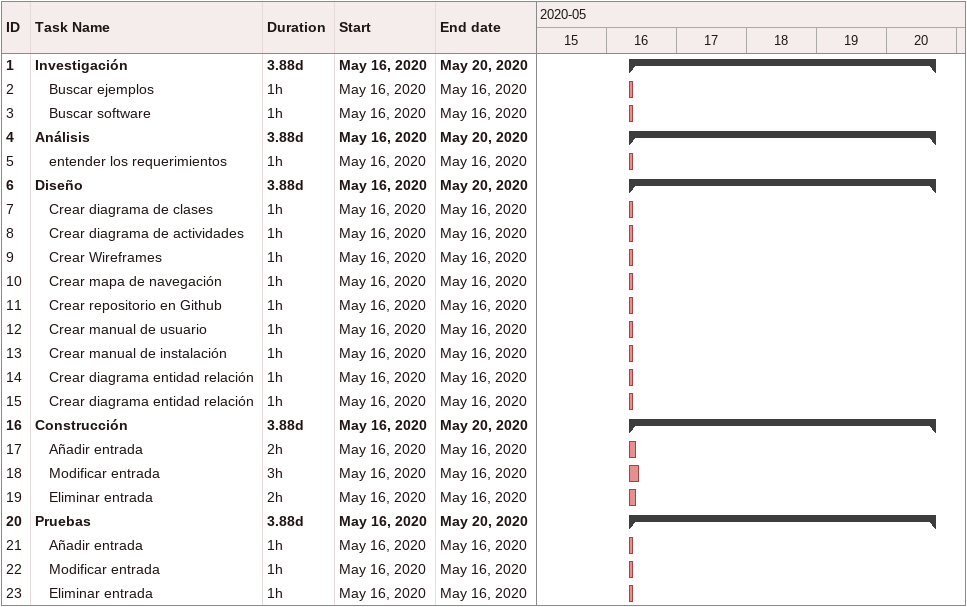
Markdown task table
| ID | Level | Task | Duration | Start | Finish |
|---|---|---|---|---|---|
| 1 | 1 | **Investigación** | 3.88d | 2020-05-16 | 2020-05-20 |
| 2 | 2 | Buscar ejemplos | 1h | 2020-05-16 | 2020-05-16 |
| 3 | 2 | Buscar software | 1h | 2020-05-16 | 2020-05-16 |
| 4 | 1 | **Análisis** | 3.88d | 2020-05-16 | 2020-05-20 |
| 5 | 2 | entender los requerimientos | 1h | 2020-05-16 | 2020-05-16 |
| 6 | 1 | **Diseño** | 3.88d | 2020-05-16 | 2020-05-20 |
| 7 | 2 | Crear diagrama de clases | 1h | 2020-05-16 | 2020-05-16 |
| 8 | 2 | Crear diagrama de actividades | 1h | 2020-05-16 | 2020-05-16 |
| 9 | 2 | Crear Wireframes | 1h | 2020-05-16 | 2020-05-16 |
| 10 | 2 | Crear mapa de navegación | 1h | 2020-05-16 | 2020-05-16 |
| 11 | 2 | Crear repositorio en Github | 1h | 2020-05-16 | 2020-05-16 |
| 12 | 2 | Crear manual de usuario | 1h | 2020-05-16 | 2020-05-16 |
| 13 | 2 | Crear manual de instalación | 1h | 2020-05-16 | 2020-05-16 |
| 14 | 2 | Crear diagrama entidad relación | 1h | 2020-05-16 | 2020-05-16 |
| 15 | 2 | Crear diagrama entidad relación | 1h | 2020-05-16 | 2020-05-16 |
| 16 | 1 | **Construcción** | 3.88d | 2020-05-16 | 2020-05-20 |
| 17 | 2 | Añadir entrada | 2h | 2020-05-16 | 2020-05-16 |
| 18 | 2 | Modificar entrada | 3h | 2020-05-16 | 2020-05-16 |
| 19 | 2 | Eliminar entrada | 2h | 2020-05-16 | 2020-05-16 |
| 20 | 1 | **Pruebas** | 3.88d | 2020-05-16 | 2020-05-20 |
| 21 | 2 | Añadir entrada | 1h | 2020-05-16 | 2020-05-16 |
| 22 | 2 | Modificar entrada | 1h | 2020-05-16 | 2020-05-16 |
| 23 | 2 | Eliminar entrada | 1h | 2020-05-16 | 2020-05-16 |
